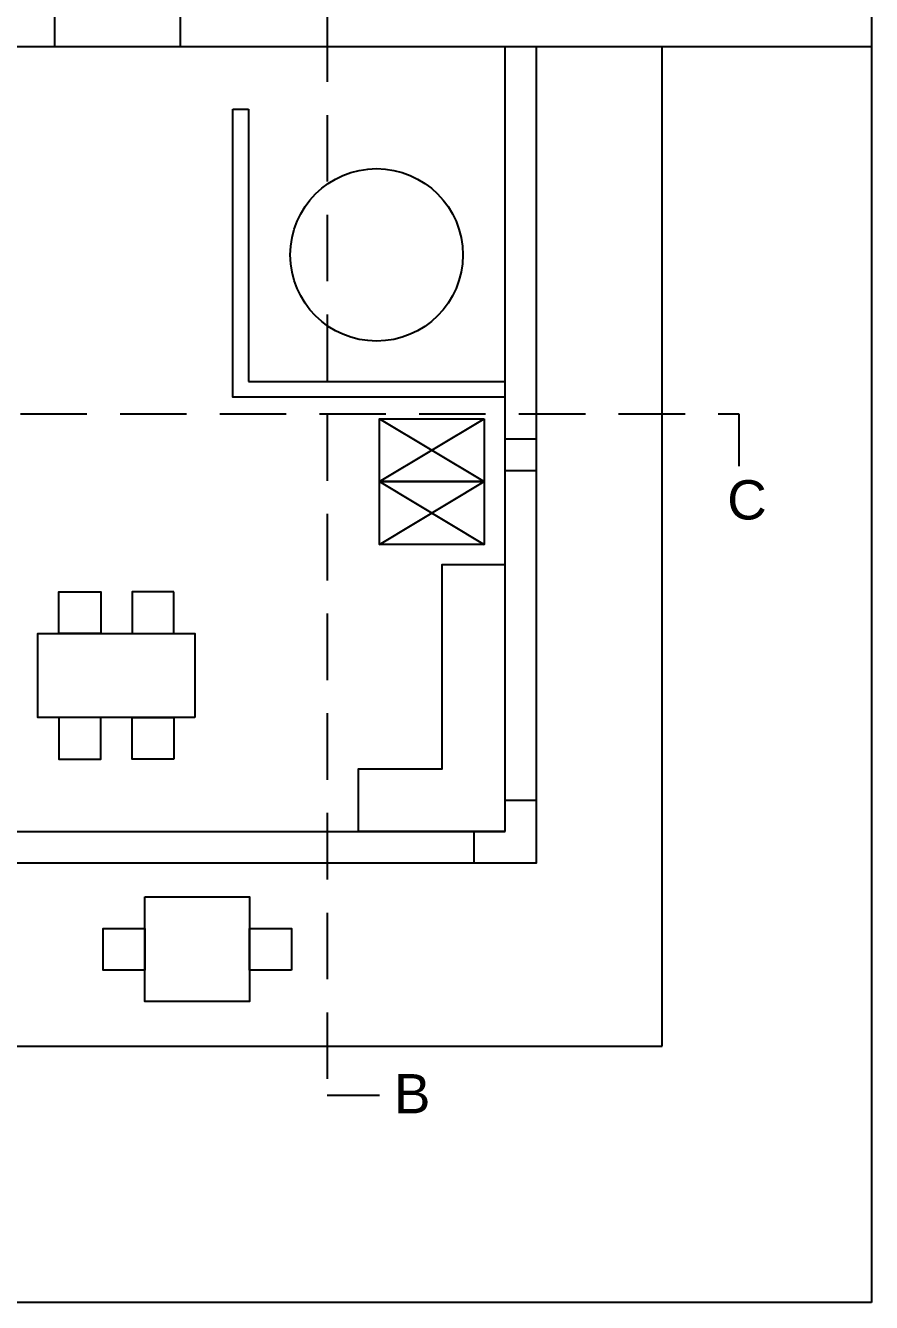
# Model space of a CAD drawing. Header units: centimetres. Extents: x 2004 to 13885, y -3131 to 5891.
# Drawn here: x 3196 to 4004, y 3318 to 4538 of the extents above; entities that cross this region are included whole.
import ezdxf

# ---------------------------------------------------------------- set-up
doc = ezdxf.new("R2010")
doc.units = ezdxf.units.CM
doc.linetypes.add('DASHED2', pattern=[9.525, 6.35, -3.175])
doc.styles.get("Standard").update_dxf_attribs({"font": 'Arial.ttf'})

msp = doc.modelspace()

# ---------------------------------------------------------------- linework, layer by layer
for p, q in [((4004.4, 5318.3), (4004.4, 3318.3)), ((3224.4, 4518.3), (3224.4, 4578.3)), ((3344.4, 4518.3), (3344.4, 4578.3)), ((2004.4, 4518.3), (4004.4, 4518.3)), ((3654.4, 3768.3), (3654.4, 4518.3)), ((3804.4, 3563.3), (3804.4, 4518.3)), ((3394.4, 4458.3), (3409.4, 4458.3)), ((3409.4, 4458.3), (3409.4, 4198.3)), ((3409.4, 4198.3), (3654.4, 4198.3)), ((3534.4, 4162.6), (3634.4, 4102.6)), ((3534.4, 4102.6), (3634.4, 4162.6)), ((3877.7, 4167.2), (3877.7, 4117.2)), ((3654.4, 4143.3), (3684.4, 4143.3)), ((3654.4, 4113.3), (3684.4, 4113.3)), ((3534.4, 4102.6), (3634.4, 4042.6)), ((3534.4, 4042.6), (3634.4, 4102.6)), ((3654.4, 3798.3), (3684.4, 3798.3)), ((3004.4, 3768.3), (3654.4, 3768.3)), ((3624.4, 3768.3), (3624.4, 3738.3)), ((2204.4, 3563.3), (3804.4, 3563.3)), ((3484.5, 3516.3), (3534.5, 3516.3)), ((4004.4, 3318.3), (2004.4, 3318.3))]:
    msp.add_line(p, q)
at = {"linetype": 'DASHED2', "ltscale": 10}
for p, q in [((3484.5, 4643.2), (3484.5, 3516.3)), ((2143.6, 4167.2), (3877.7, 4167.2))]:
    msp.add_line(p, q, dxfattribs=at)
for points in [[(2324.4, 4518.3), (2324.4, 3738.3), (3684.4, 3738.3), (3684.4, 4518.3)], [(3654.4, 4183.3), (3394.4, 4183.3), (3394.4, 4458.3)], [(3634.4, 4162.6), (3634.4, 4102.6), (3534.4, 4102.6), (3534.4, 4162.6), (3634.4, 4162.6)], [(3634.4, 4102.6), (3634.4, 4042.6), (3534.4, 4042.6), (3534.4, 4102.6), (3634.4, 4102.6)], [(3654.4, 3768.3), (3514.4, 3768.3), (3514.4, 3828.3), (3594.4, 3828.3), (3594.4, 4023.3), (3654.4, 4023.3)], [(3268.1, 3957.3), (3228.1, 3957.3), (3228.1, 3997.3), (3268.1, 3997.3), (3268.1, 3957.3)], [(3338.1, 3997.3), (3298.1, 3997.3), (3298.1, 3957.3), (3338.1, 3957.3), (3338.1, 3997.3)], [(3358.1, 3877.3), (3208.1, 3877.3), (3208.1, 3957.3), (3358.1, 3957.3), (3358.1, 3877.3)], [(3268.1, 3877.3), (3228.1, 3877.3), (3228.1, 3837.3), (3268.1, 3837.3), (3268.1, 3877.3)], [(3338.1, 3837.3), (3298.1, 3837.3), (3298.1, 3877.3), (3338.1, 3877.3), (3338.1, 3837.3)], [(3310.3, 3705.7), (3410.3, 3705.7), (3410.3, 3605.7), (3310.3, 3605.7), (3310.3, 3705.7)], [(3310.3, 3635.7), (3270.3, 3635.7), (3270.3, 3675.7), (3310.3, 3675.7), (3310.3, 3635.7)], [(3450.3, 3635.7), (3410.3, 3635.7), (3410.3, 3675.7), (3450.3, 3675.7), (3450.3, 3635.7)]]:
    msp.add_lwpolyline(points)
msp.add_circle((3531.6, 4319.2), 82.4)

# ---------------------------------------------------------------- texts
at = {"char_height": 37.5, "attachment_point": 1}
for s, insert in [('C', (3866.6, 4103.9)), ('B', (3548.2, 3536.5))]:
    msp.add_mtext_dynamic_manual_height_columns(s, width=44.025, gutter_width=12.5, heights=[0], dxfattribs=dict(at, insert=insert))

doc.saveas('drawing.dxf')
